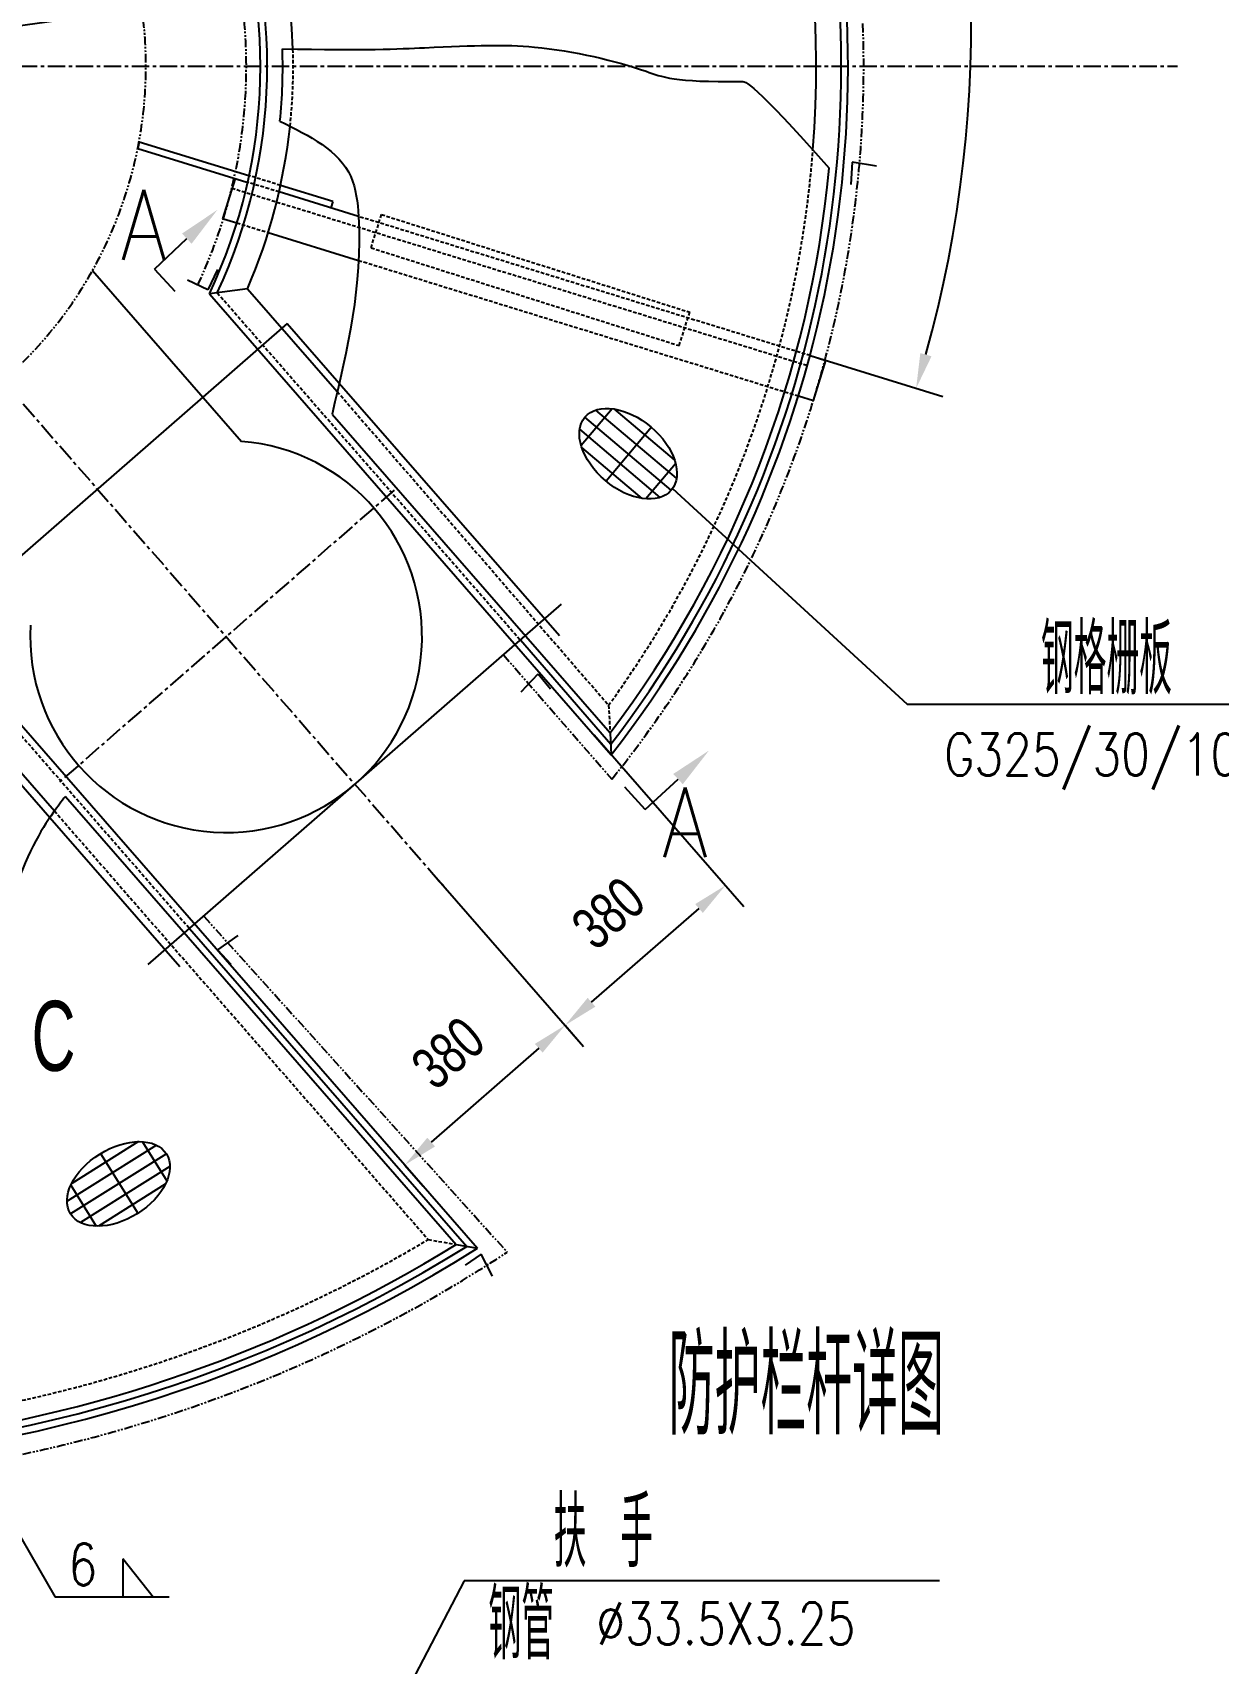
# Model space of a CAD drawing. Extents: x 148 to 221443, y -36682 to 6758.
# Drawn here: x 175077 to 176771, y -19634 to -17303 of the extents above; entities that cross this region are included whole.
import ezdxf
from ezdxf.enums import TextEntityAlignment as Align

# ---------------------------------------------------------------- set-up
doc = ezdxf.new("R2010")
doc.units = 0
doc.header["$LTSCALE"] = 10
doc.header["$MEASUREMENT"] = 0
for name, pattern in [('CENTERX2', [4, 2.5, -0.5, 0.5, -0.5]), ('HIDDENX2', [0.75, 0.5, -0.25]), ('PHANTOM', [2.5, 1.25, -0.25, 0.25, -0.25, 0.25, -0.25])]:
    doc.linetypes.add(name, pattern=pattern)
for name, color, linetype in [('2', 4, 'Continuous'), ('3', 255, 'Continuous'), ('6', 4, 'PHANTOM'), ('9', 6, 'Continuous'), ('CENTER', 1, 'CENTERX2'), ('RED', 7, 'Continuous')]:
    doc.layers.add(name, color=color, linetype=linetype)
doc.styles.add('HZ', font='ROMS.SHX', dxfattribs={"width": 0.75, "bigfont": 'GBCBIG.SHX'})
doc.styles.get("Standard").update_dxf_attribs({"font": 'wison_e.shx', "width": 0.75, "bigfont": 'wison_c.shx'})
doc.styles.add('XW', font='ROMANS.shx', dxfattribs={"width": 0.85})
doc.dimstyles.new('DIM1', dxfattribs={"dimscale": 20, "dimtxt": 3, "dimasz": 2.5, "dimexe": 2, "dimexo": 0, "dimgap": 1, "dimtad": 0, "dimdec": 0, "dimzin": 0, "dimdsep": 46, "dimtxsty": 'Standard', "dimcen": 2, "dimclrd": 3, "dimclre": 3, "dimclrt": 3, "dimadec": 0, "dimazin": 0, "dimtfac": 0.666667, "dimtdec": 0, "dimtofl": 0, "dimtmove": 2, "dimatfit": 1, "dimfxl": 2, "dimtvp": 1.333333, "dimtolj": 1, "dimtzin": 0, "dimarcsym": 0})

# ---------------------------------------------------------------- blocks, each defined once
blk = doc.blocks.new('*D1761')
at = {"layer": '2', "color": 3, "lineweight": -2}
blk.add_line((174543.3, -17365), (175183.4, -17275.6), dxfattribs=at)
at = {"layer": '2', "color": 3}
for points in [[(175184.5, -17283.9), (175182.2, -17267.4), (175232.9, -17268.7)], [(174542.1, -17356.8), (174544.4, -17373.3), (174493.8, -17372)]]:
    blk.add_solid(points, dxfattribs=at)
at = {"layer": 'Defpoints', "color": 0}
for p in [(175232.9, -17268.6), (175232.9, -17268.7), (174493.7, -17371.9)]:
    blk.add_point(p, dxfattribs=at)
at = {"layer": '2', "color": 3, "insert": (174901.5, -17233.8), "char_height": 100, "attachment_point": 5, "rotation": 7.9513, "style": 'HZ'}
blk.add_mtext('\\A1;设备外径', dxfattribs=at)
blk = doc.blocks.new('*D1763')
at = {"layer": '2', "color": 3, "lineweight": -2}
for p, q in [((176060.1, -16714.7), (176326.1, -16607.4)), ((176187.7, -17764.6), (176377.5, -17823.1))]:
    blk.add_line(p, q, dxfattribs=at)
blk.add_arc((174639.7, -17287.5), 1778.4, 344.4833, 20.3546, dxfattribs=at)
at = {"layer": '2', "color": 3}
for points in [[(176314.9, -16666), (176299.3, -16672), (176289, -16622.3)], [(176345.3, -17761), (176361.3, -17765.6), (176339.3, -17811.3)]]:
    blk.add_solid(points, dxfattribs=at)
at = {"layer": 'Defpoints', "color": 0}
for p in [(176060.1, -16714.7), (175377.3, -16990.1), (176413.6, -17414.6), (175724.2, -17621.8), (176187.7, -17764.6)]:
    blk.add_point(p, dxfattribs=at)
at = {"layer": '2', "color": 3, "insert": (176496.5, -17209.1), "char_height": 60, "attachment_point": 5, "rotation": 272.419}
blk.add_mtext('1500', dxfattribs=at)
blk = doc.blocks.new('*D1764')
at = {"layer": '2', "color": 3, "lineweight": -2}
for p, q in [((175879.1, -18306.8), (176093, -18552.1)), ((175650, -18506.5), (175864, -18751.8)), ((175875.4, -18688.8), (176029.1, -18554.8))]:
    blk.add_line(p, q, dxfattribs=at)
at = {"layer": '2', "color": 3}
for points in [[(176034.5, -18561.1), (176023.6, -18548.5), (176066.7, -18521.9)], [(175869.9, -18682.5), (175880.9, -18695.1), (175837.7, -18721.7)]]:
    blk.add_solid(points, dxfattribs=at)
at = {"layer": 'Defpoints', "color": 0}
for p in [(175879.1, -18306.8), (175650, -18506.5), (176066.7, -18521.9)]:
    blk.add_point(p, dxfattribs=at)
at = {"layer": '2', "color": 3, "insert": (175899.6, -18561.5), "char_height": 60, "attachment_point": 5, "rotation": 41.0923}
blk.add_mtext('\\A1;380', dxfattribs=at)
blk = doc.blocks.new('*D1765')
at = {"layer": '2', "color": 3, "lineweight": -2}
for p, q in [((175837.7, -18721.7), (175864, -18751.8)), ((175800, -18754.5), (175646.3, -18888.6)), ((175608.6, -18921.4), (175634.9, -18951.6))]:
    blk.add_line(p, q, dxfattribs=at)
at = {"layer": '2', "color": 3}
for points in [[(175805.5, -18760.8), (175794.5, -18748.3), (175837.7, -18721.7)], [(175640.8, -18882.3), (175651.8, -18894.9), (175608.6, -18921.4)]]:
    blk.add_solid(points, dxfattribs=at)
at = {"layer": 'Defpoints', "color": 0}
for p in [(175837.7, -18721.7), (175608.6, -18921.4), (175608.6, -18921.4)]:
    blk.add_point(p, dxfattribs=at)
at = {"layer": '2', "color": 3, "insert": (175670.6, -18761.3), "char_height": 60, "attachment_point": 5, "rotation": 41.0923}
blk.add_mtext('\\A1;380', dxfattribs=at)

msp = doc.modelspace()

# ---------------------------------------------------------------- linework, layer by layer
for p, q in [((175228.7896, -17459.0323), (175226.9657, -17468.5132)), ((175226.9657, -17468.5132), (175382.7307, -17516.5151)), ((175228.7896, -17459.0323), (175385.5572, -17507.3431)), ((175348.5467, -17568.986), (175366.7571, -17511.5925)), ((175505.525, -17544.3133), (175430.9641, -17521.336)), ((175542.4683, -17565.7411), (175428.8765, -17530.7357)), ((175505.525, -17544.3133), (175502.6984, -17553.4853)), ((175349.3573, -17568.9994), (175368.6609, -17574.9481)), ((175413.3451, -17588.7184), (175542.6406, -17628.5631)), ((175162.3039, -17643.0168), (175375.251, -17887.1887)), ((175340.7172, -17641.465), (175327.1967, -17670.4597)), ((175327.1967, -17670.4597), (175298.202, -17656.9393)), ((175383.8607, -17669.0005), (175329.2811, -17676.3146)), ((175329.2811, -17676.3146), (175903.7057, -18334.9685)), ((175383.8607, -17669.0005), (175512.1173, -17816.1102)), ((175440.5562, -17718.7269), (175320.0149, -17823.8533)), ((175440.5562, -17718.7269), (175514.9168, -17803.9911)), ((175514.9168, -17803.9911), (175829.5939, -18164.81)), ((175320.0149, -17823.8533), (175018.6154, -18086.7097)), ((175504.5782, -17848.1116), (175902.0057, -18303.8148)), ((174871.6537, -18076.389), (175712.3245, -19040.3292)), ((175241.9013, -18634.8434), (175832.6812, -18119.6129)), ((174863.6658, -18135.3718), (175107.9168, -18415.4379)), ((175773.7478, -18171.0098), (175902.8898, -18320.0163)), ((174898.0608, -18191.8476), (175101.2794, -18424.8645)), ((175775.0169, -18245.3412), (175799.1609, -18219.5024)), ((175799.1609, -18219.5024), (175816.8853, -18240.7083)), ((175902.0057, -18303.8148), (175903.7057, -18334.9685)), ((175123.7048, -18394.6032), (175682.2072, -19035.0001)), ((175101.2794, -18424.8645), (175287.0985, -18637.9307)), ((175301.0044, -18583.2985), (175697.2658, -19037.6646)), ((175370.0462, -18593.4932), (175341.1642, -18613.8994)), ((175341.1642, -18613.8994), (175359.763, -18634.3427)), ((175682.2072, -19035.0001), (175712.3245, -19040.3292)), ((175717.8251, -19049.0284), (175695.0221, -19064.6447)), ((175734.0733, -19080.4382), (175717.8251, -19049.0284))]:
    msp.add_line(p, q)
at = {"color": 7, "lineweight": 0}
msp.add_lwpolyline([(175249.1702, -19539.0067), (175205.4354, -19539.0067)], dxfattribs=at)
for centre, radius, start, end in [((174642.4247, -17351.1453), 1599.6055, 322.0450918, 69.9863828), ((174642.4247, -17351.1453), 1589.8061, 322.4519049, 69.6404871), ((174642.4247, -17351.1453), 1553.9918, 355.5870255, 68.3202049), ((174642.4247, -17351.1453), 806.6965, 1.7547904, 66.5749594), ((174642.4247, -17351.1453), 759.9387, 334.6663385, 69.9863828), ((174643.1249, -17351.2683), 768.929, 335.1187572, 69.3233734), ((174643.1249, -17351.2683), 791, 354.3134831, 1.8215236), ((174642.4247, -17351.1453), 806.6965, 336.7950803, 353.9061503), ((174642.4247, -17351.1453), 1579.2795, 322.8983824, 354.7149983), ((175353.2999, -18166.2577), 279.931, 176.676999, 85.5024752), ((174642.4247, -17351.1453), 1989.2303, 236.7452168, 302.0241058), ((174642.4247, -17351.1453), 1999.5069, 236.7489973, 302.3494603), ((174642.4247, -17351.1453), 1979.0186, 276.8087702, 301.6953829)]:
    msp.add_arc(centre, radius, start, end)
at = {"layer": '2'}
for p, q in [((175250.6753, -17641.1382), (175297.0968, -17597.4497)), ((175991.316, -17954.4035), (176326.412, -18262.9675)), ((176326.412, -18262.9675), (176962.9387, -18262.9675)), ((175952.2221, -18413.1118), (175999.0424, -18369.851)), ((174983.5916, -19321.3095), (175108.966, -19539.0067)), ((175693.4636, -19515.6562), (175611.2751, -19672.9318)), ((176372.7504, -19515.6562), (175693.4636, -19515.6562)), ((175271.8413, -19539.0067), (175108.966, -19539.0067))]:
    msp.add_line(p, q, dxfattribs=at)
at = {"layer": '2', "color": 7}
for p, q in [((175250.6753, -17641.1382), (175280.0969, -17672.4003)), ((175905.0178, -17840.5032), (175860.5489, -17893.1047)), ((175989.391, -17956.9292), (175866.0759, -17852.6796)), ((175996.9313, -17939.7334), (175881.7773, -17842.3832)), ((175994.0505, -17913.7277), (175907.8999, -17840.8967)), ((175973.6896, -17967.2257), (175858.5356, -17869.8754)), ((175961.0841, -17867.1197), (175896.1234, -17943.9606)), ((175947.567, -17968.7121), (175861.4165, -17895.8811)), ((175995.6397, -17919.1808), (175953.2086, -17969.3718)), ((175952.2221, -18413.1118), (175923.0885, -18381.5812)), ((175253.8656, -18893.1559), (175125.9767, -18973.0429)), ((175228.2239, -18887.95), (175132.5459, -18947.7161)), ((175233.9019, -18888.1037), (175268.7214, -18943.8454)), ((175267.9337, -18905.5914), (175130.9811, -18991.14)), ((175272.9381, -18923.6886), (175145.0491, -19003.5755)), ((175173.7701, -18905.0926), (175227.0777, -18990.4314)), ((175131.2903, -18950.34), (175167.7821, -19008.7588)), ((175266.3689, -18949.0153), (175170.6908, -19008.7814)), ((175249.1702, -19539.0067), (175205.4354, -19484.3923)), ((175205.4354, -19484.3923), (175205.4354, -19539.0067))]:
    msp.add_line(p, q, dxfattribs=at)
at = {"layer": '2', "color": 6}
for centre, major_axis in [((175927.7335, -17904.8044), (-61.6576, 52.1248)), ((175199.4574, -18948.3657), (-68.4763, -42.7743))]:
    msp.add_ellipse(centre, major_axis=major_axis, ratio=0.623188198, dxfattribs=at)
at = {"layer": '2'}
for points in [[(175290.2433, -17590.1675), (175303.9502, -17604.7318), (175340.7898, -17556.3289)], [(176005.8288, -18377.1958), (175992.2561, -18362.5063), (176043.1109, -18329.1329)]]:
    msp.add_solid(points, dxfattribs=at)
at = {"layer": '3', "linetype": 'HIDDENX2'}
for p, q in [((175361.3922, -17525.2141), (176183.6589, -17778.6105)), ((175428.8765, -17530.7357), (175382.7307, -17516.5151)), ((175430.9641, -17521.336), (175385.5572, -17507.3431)), ((176187.68, -17764.5748), (175542.4683, -17565.7411)), ((175560.2982, -17610.6271), (175575.4198, -17562.9686)), ((175575.4198, -17562.9686), (176015.867, -17702.7181)), ((175368.6609, -17574.9481), (175413.3451, -17588.7184)), ((175560.2982, -17610.6271), (176000.7454, -17750.3767)), ((175542.6406, -17628.5631), (176171.0895, -17822.231)), ((175340.6833, -17674.7866), (175773.7478, -18171.0098)), ((176000.7454, -17750.3767), (176015.8574, -17702.7151)), ((175512.1173, -17816.1102), (175899.8473, -18264.2602)), ((174868.2069, -18087.0389), (175301.0044, -18583.2985)), ((175899.8473, -18264.2602), (175902.0057, -18303.8148)), ((175107.9168, -18415.4379), (175642.0522, -19027.8948)), ((175642.0522, -19027.8948), (175682.2072, -19035.0001))]:
    msp.add_line(p, q, dxfattribs=at)
for radius, start, end in [(806.6965, 353.9061503, 1.7564259), (1553.9918, 324.013603, 355.5870255), (1952.1127, 276.9086827, 300.8021223)]:
    msp.add_arc((174642.4247, -17351.1453), radius, start, end, dxfattribs=at)
at = {"layer": '6'}
for p, q in [((175749.4456, -18192.1862), (175904.5224, -18369.8559)), ((175321.6637, -18566.1169), (175755.0663, -19045.9721))]:
    msp.add_line(p, q, dxfattribs=at)
for radius, start, end in [(1621.9315, 321.0910353, 71.1165981), (739.7392, 335, 72.4650736), (596.2075, 230.7727194, 93.346232), (2027.4144, 236.7449245, 303.28461)]:
    msp.add_arc((174642.4247, -17351.1453), radius, start, end, dxfattribs=at)
at = {"layer": '9'}
for points, knots in [([(175433.7252, -17326.1254), (175553.6234, -17328.6135), (175691.9923, -17321.7783), (175802.1455, -17317.6542), (175943.7512, -17351.1453), (175994.6352, -17374.8935), (176104.4275, -17372.3639), (176214.9904, -17496.6126)], [115.881492393, 115.881492393, 115.881492393, 115.881492393, 213.5658888, 409.396545435, 663.650849374, 798.889283834, 809.82877793, 809.82877793, 809.82877793, 809.82877793]), ([(175123.7048, -18394.6032), (175117.9561, -18401.8717), (175092.043, -18435.9748), (175054.4072, -18500.5537), (174968.1712, -18800.5272), (174871.1049, -19079.9166), (174877.3313, -19326.457), (174877.3313, -19326.457)], [73.330580752, 73.330580752, 73.330580752, 73.330580752, 107.924220962, 231.881407578, 332.994404261, 482.33198279, 539.318912843, 539.318912843, 539.318912843, 539.318912843])]:
    msp.add_open_spline(points, degree=3, knots=knots, dxfattribs=at)
msp.add_spline([(175430.2323, -17429.645), (175531.3705, -17508.6808), (175542.4683, -17565.7411), (175504.5782, -17848.1116)], degree=3, dxfattribs=at)
at = {"layer": 'CENTER'}
for p, q in [((174178.3572, -17351.1453), (176712.7838, -17351.1453)), ((174642.4247, -17351.1453), (175663.193, -18521.5911)), ((175593.4624, -17956.8073), (175115.2839, -18373.836))]:
    msp.add_line(p, q, dxfattribs=at)
at = {"layer": 'RED'}
for p, q in [((176247.9244, -17488.2206), (176246.0726, -17520.2458)), ((176282.7955, -17494.102), (176247.9244, -17488.2206)), ((176187.68, -17764.5748), (176210.0911, -17771.4812)), ((176192.4254, -17828.8061), (176210.0911, -17771.4812)), ((176171.0895, -17822.231), (176192.4254, -17828.8061))]:
    msp.add_line(p, q, dxfattribs=at)

# ---------------------------------------------------------------- texts
at = {"layer": '2', "color": 3, "linetype": 'Continuous'}
for s, height, style, width, p in [('钢格栅板', 100, 'HZ', 0.65, (176517.706, -18248.5901)), ('G325/30/100G', 60, 'XW', 0.8, (176379.2702, -18364.5763))]:
    msp.add_text(s, height=height, dxfattribs=dict(at, style=style, width=width)).set_placement(p)
at = {"layer": '2'}
for s, height, style, width, p in [('C', 100, 'HZ', 0.65, (175075.228, -18786.7916)), ('防护栏杆详图', 140, 'HZ', 0.65, (175985.759, -19306.622)), ('扶  手', 100, 'HZ', 0.65, (175821.3339, -19496.4864)), ('钢管', 100, 'HZ', 0.65, (175728.1509, -19627.8821)), ('%%C33.5X3.25', 60, 'XW', 0.8, (175882.2096, -19606.6276))]:
    msp.add_text(s, height=height, dxfattribs=dict(at, style=style, width=width)).set_placement(p)
at = {"layer": '2', "style": 'XW', "width": 0.8}
msp.add_text('6', height=60, dxfattribs=at).set_placement((175168.9627, -19492.345), align=Align.MIDDLE_RIGHT)
at = {"layer": '2', "linetype": 'Continuous', "char_height": 100, "attachment_point": 5, "style": 'XW'}
for insert in [(175235.4576, -17577.8848), (176009.0052, -18431.6496)]:
    msp.add_mtext('A', dxfattribs=dict(at, insert=insert))

# ---------------------------------------------------------------- dimensions: what is measured, and where the dimension line sits
at = {"layer": '2'}
dim = msp.add_angular_dim_2l(base=(176413.595, -17414.5932), line1=((176187.68, -17764.5748), (175724.2343, -17621.7556)), line2=((175377.2925, -16990.0726), (176060.0989, -16714.6781)), text='1500', dimstyle='DIM1', dxfattribs=at)
dim.commit()
dim.dimension.update_dxf_attribs({"geometry": '*D1763', "text_midpoint": (176496.4827, -17209.112)})
dim = msp.add_linear_dim(base=(175232.9123, -17268.7217), p1=(174493.7493, -17371.8837), p2=(175232.9014, -17268.6438), angle=7.9512605, text='设备外径', dimstyle='DIM1', override={"dimtxt": 5, "dimtxsty": 'HZ', "dimsah": 1, "dimse1": 1, "dimse2": 1}, dxfattribs=at)
dim.commit()
dim.dimension.update_dxf_attribs({"geometry": '*D1761', "text_midpoint": (174901.4953, -17233.8406), "dimtype": 161})
for p1, p2, distance, picture, middle in [((175650.0475, -18506.5181), (175879.1011, -18306.756), -285.4883, '*D1764', (175899.6365, -18561.5037)), ((175837.6916, -18721.6768), (175608.638, -18921.4389), 0, '*D1765', (175670.5829, -18761.2657))]:
    dim = msp.add_aligned_dim(p1=p1, p2=p2, distance=distance, text='380', dimstyle='DIM1', dxfattribs=at)
    dim.commit()
    dim.dimension.update_dxf_attribs({"geometry": picture, "text_midpoint": middle})

doc.saveas('drawing.dxf')
